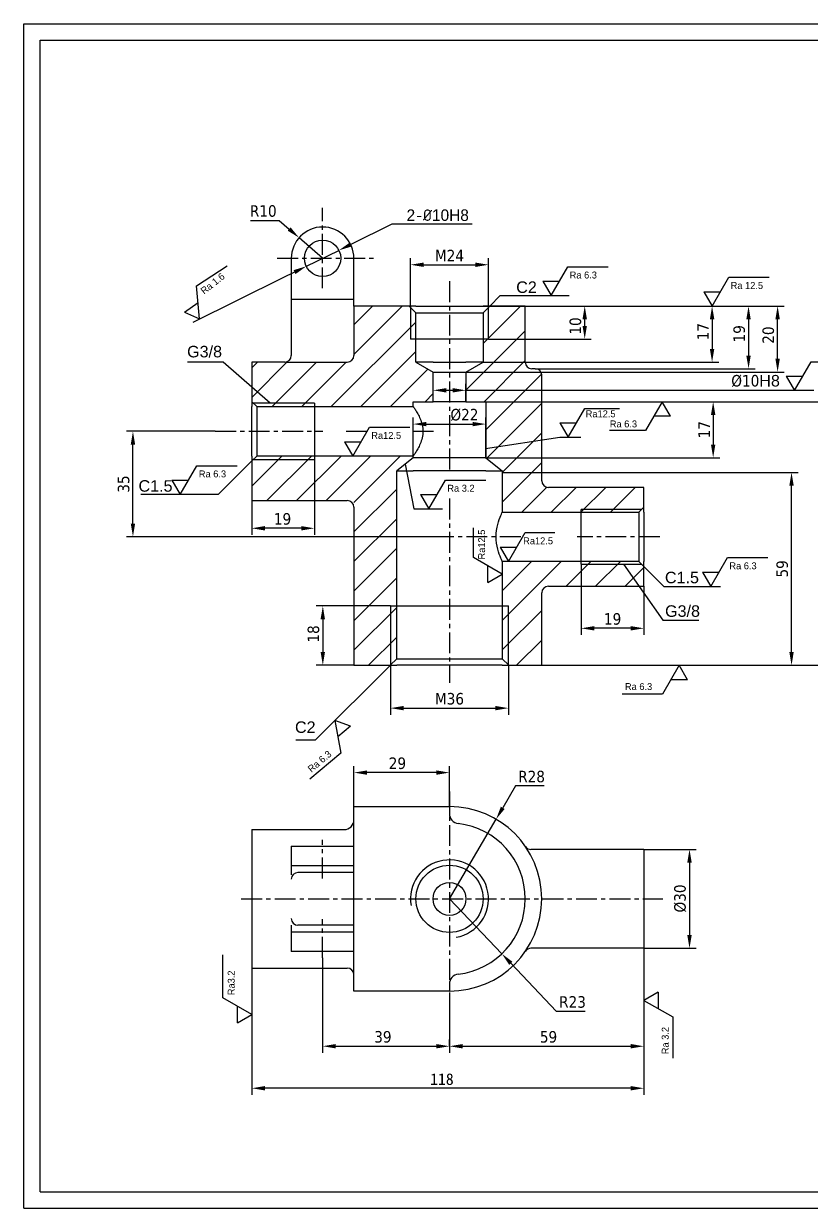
# Model space of a CAD drawing. Extents: x 170 to 648, y 236 to 595.
# Drawn here: x 170.2 to 409.2, y 235.8 to 595.3 of the extents above; entities that cross this region are included whole.
import ezdxf

# ---------------------------------------------------------------- set-up
doc = ezdxf.new("R2010")
doc.units = 0
doc.header["$LTSCALE"] = 2
doc.linetypes.add('CENTERX2', pattern=[101.6, 63.5, -12.7, 12.7, -12.7])
doc.layers.add('Layer1', color=1, linetype='CENTERX2')
for name, color, linetype, lineweight in [('剖面线 (ISO)', 7, 'Continuous', 18), ('可见 (ISO)', 7, 'Continuous', 30), ('可见窄的 (ISO)', 7, 'Continuous', 25), ('粗实线', 7, 'Continuous', 30)]:
    doc.layers.add(name, color=color, linetype=linetype, lineweight=lineweight)
doc.styles.get("Standard").update_dxf_attribs({"font": 'tahoma.ttf'})
doc.dimstyles.get("Standard").update_dxf_attribs({"dimtxt": 0.18, "dimasz": 0.18, "dimexe": 0.18, "dimexo": 0.0625, "dimgap": 0.09, "dimtad": 0, "dimtih": 1, "dimtoh": 1, "dimdec": 4, "dimzin": 0, "dimdsep": 46, "dimtxsty": 'Standard', "dimcen": 0.09, "dimadec": 0, "dimazin": 0, "dimtfac": 1, "dimtdec": 4, "dimtofl": 0, "dimtmove": 0, "dimatfit": 3, "dimfxl": 1, "dimtolj": 1, "dimtzin": 0, "dimarcsym": 0})

# ---------------------------------------------------------------- blocks, each defined once
blk = doc.blocks.new('*D8')
at = {"layer": 'Defpoints', "color": 0, "transparency": 16777216}
for p in [(339.4, 431.23), (358.4, 424.56), (339.4, 411.79)]:
    blk.add_point(p, dxfattribs=at)
at = {"layer": '可见窄的 (ISO)', "color": 0, "lineweight": -2, "transparency": 16777216}
for p, q in [((339.4, 431.23), (339.4, 409.79)), ((358.4, 424.56), (358.4, 409.79)), ((354.4, 411.79), (343.4, 411.79))]:
    blk.add_line(p, q, dxfattribs=at)
at = {"layer": '可见窄的 (ISO)', "color": 0, "transparency": 16777216}
for points in [[(343.4, 412.46), (343.4, 411.12), (339.4, 411.79)], [(354.4, 412.46), (354.4, 411.12), (358.4, 411.79)]]:
    blk.add_solid(points, dxfattribs=at)
at = {"layer": '可见窄的 (ISO)', "color": 0, "transparency": 16777216, "insert": (348.9, 414.61), "char_height": 3.5, "attachment_point": 5}
blk.add_mtext('\\A1;19', dxfattribs=at)
blk = doc.blocks.new('*D9')
at = {"layer": 'Defpoints', "color": 0, "transparency": 16777216}
for p in [(281.51, 418.56), (260.96, 400.56), (270.4, 400.56)]:
    blk.add_point(p, dxfattribs=at)
at = {"layer": '可见窄的 (ISO)', "color": 0, "lineweight": -2, "transparency": 16777216}
for p, q in [((281.51, 418.56), (258.96, 418.56)), ((260.96, 414.56), (260.96, 404.56)), ((270.4, 400.56), (258.96, 400.56))]:
    blk.add_line(p, q, dxfattribs=at)
at = {"layer": '可见窄的 (ISO)', "color": 0, "transparency": 16777216}
for points in [[(260.29, 414.56), (261.62, 414.56), (260.96, 418.56)], [(260.29, 404.56), (261.62, 404.56), (260.96, 400.56)]]:
    blk.add_solid(points, dxfattribs=at)
at = {"layer": '可见窄的 (ISO)', "color": 0, "transparency": 16777216, "insert": (258.13, 410.08), "char_height": 3.5, "attachment_point": 5, "rotation": 90}
blk.add_mtext('\\A1;18', dxfattribs=at)
blk = doc.blocks.new('*D10')
at = {"layer": 'Defpoints', "color": 0, "transparency": 16777216}
for p in [(313.54, 353.86), (299.4, 329.69)]:
    blk.add_point(p, dxfattribs=at)
at = {"layer": '可见窄的 (ISO)', "color": 0, "lineweight": -2, "transparency": 16777216}
for p, q in [((319.45, 363.95), (315.57, 357.31)), ((328.17, 363.95), (319.45, 363.95)), ((299.4, 329.69), (313.54, 353.86))]:
    blk.add_line(p, q, dxfattribs=at)
at = {"layer": '可见窄的 (ISO)', "color": 0, "transparency": 16777216}
blk.add_solid([(314.99, 357.65), (316.14, 356.97), (313.54, 353.86)], dxfattribs=at)
at = {"layer": '可见窄的 (ISO)', "color": 0, "transparency": 16777216, "insert": (324.31, 366.78), "char_height": 3.5, "attachment_point": 5}
blk.add_mtext('\\A1;{\\C1;R28}', dxfattribs=at)
blk = doc.blocks.new('*D11')
at = {"layer": 'Defpoints', "color": 0, "transparency": 16777216}
for p in [(299.4, 329.69), (315.27, 313.04)]:
    blk.add_point(p, dxfattribs=at)
at = {"layer": '可见窄的 (ISO)', "color": 0, "lineweight": -2, "transparency": 16777216}
for p, q in [((299.4, 329.69), (315.27, 313.04)), ((331.92, 295.56), (318.03, 310.14)), ((340.54, 295.56), (331.92, 295.56))]:
    blk.add_line(p, q, dxfattribs=at)
at = {"layer": '可见窄的 (ISO)', "color": 0, "transparency": 16777216}
blk.add_solid([(318.51, 310.6), (317.54, 309.68), (315.27, 313.04)], dxfattribs=at)
at = {"layer": '可见窄的 (ISO)', "color": 0, "transparency": 16777216, "insert": (336.73, 298.38), "char_height": 3.5, "attachment_point": 5}
blk.add_mtext('\\A1;R23', dxfattribs=at)
blk = doc.blocks.new('*D12')
at = {"layer": 'Defpoints', "color": 0, "transparency": 16777216}
for p in [(270.4, 368), (270.4, 357.69), (299.4, 357.69)]:
    blk.add_point(p, dxfattribs=at)
at = {"layer": '可见窄的 (ISO)', "color": 0, "lineweight": -2, "transparency": 16777216}
for p, q in [((270.4, 357.69), (270.4, 370)), ((295.4, 368), (274.4, 368)), ((299.4, 357.69), (299.4, 370))]:
    blk.add_line(p, q, dxfattribs=at)
at = {"layer": '可见窄的 (ISO)', "color": 0, "transparency": 16777216}
for points in [[(274.4, 368.67), (274.4, 367.34), (270.4, 368)], [(295.4, 368.67), (295.4, 367.34), (299.4, 368)]]:
    blk.add_solid(points, dxfattribs=at)
at = {"layer": '可见窄的 (ISO)', "color": 0, "transparency": 16777216, "insert": (283.6, 370.82), "char_height": 3.5, "attachment_point": 5}
blk.add_mtext('\\A1;29', dxfattribs=at)
blk = doc.blocks.new('*D14')
at = {"layer": 'Defpoints', "color": 0, "transparency": 16777216}
for p in [(358.4, 344.69), (358.4, 314.69), (372.23, 314.69)]:
    blk.add_point(p, dxfattribs=at)
at = {"layer": '可见窄的 (ISO)', "color": 0, "lineweight": -2, "transparency": 16777216}
for p, q in [((358.4, 344.69), (374.23, 344.69)), ((372.23, 340.69), (372.23, 318.69)), ((358.4, 314.69), (374.23, 314.69))]:
    blk.add_line(p, q, dxfattribs=at)
at = {"layer": '可见窄的 (ISO)', "color": 0, "transparency": 16777216}
for points in [[(371.57, 340.69), (372.9, 340.69), (372.23, 344.69)], [(371.57, 318.69), (372.9, 318.69), (372.23, 314.69)]]:
    blk.add_solid(points, dxfattribs=at)
at = {"layer": '可见窄的 (ISO)', "color": 0, "transparency": 16777216, "insert": (369.41, 329.81), "char_height": 3.5, "attachment_point": 5, "rotation": 90}
blk.add_mtext('\\A1;%%c30', dxfattribs=at)
blk = doc.blocks.new('*D15')
at = {"layer": 'Defpoints', "color": 0, "transparency": 16777216}
for p in [(358.4, 314.69), (299.4, 294.98), (358.4, 284.97)]:
    blk.add_point(p, dxfattribs=at)
at = {"layer": '可见窄的 (ISO)', "color": 0, "lineweight": -2, "transparency": 16777216}
for p, q in [((358.4, 314.69), (358.4, 282.97)), ((299.4, 294.98), (299.4, 282.97)), ((303.4, 284.97), (354.4, 284.97))]:
    blk.add_line(p, q, dxfattribs=at)
at = {"layer": '可见窄的 (ISO)', "color": 0, "transparency": 16777216}
for points in [[(303.4, 285.64), (303.4, 284.31), (299.4, 284.97)], [(354.4, 285.64), (354.4, 284.31), (358.4, 284.97)]]:
    blk.add_solid(points, dxfattribs=at)
at = {"layer": '可见窄的 (ISO)', "color": 0, "transparency": 16777216, "insert": (329.45, 287.79), "char_height": 3.5, "attachment_point": 5}
blk.add_mtext('\\A1;59', dxfattribs=at)
blk = doc.blocks.new('*D18')
at = {"layer": 'Defpoints', "color": 0, "transparency": 16777216}
for p in [(265.84, 526.48), (255.97, 521.64)]:
    blk.add_point(p, dxfattribs=at)
at = {"layer": '可见窄的 (ISO)', "color": 0, "lineweight": -2, "transparency": 16777216}
for p, q in [((281.93, 534.38), (269.43, 528.24)), ((306.32, 534.38), (281.93, 534.38)), ((255.97, 521.64), (265.84, 526.48)), ((252.37, 519.87), (248.78, 518.11))]:
    blk.add_line(p, q, dxfattribs=at)
at = {"layer": '可见窄的 (ISO)', "color": 0, "transparency": 16777216}
for points in [[(269.14, 528.84), (269.73, 527.65), (265.84, 526.48)], [(252.08, 520.47), (252.67, 519.27), (255.97, 521.64)]]:
    blk.add_solid(points, dxfattribs=at)
at = {"layer": '可见窄的 (ISO)', "color": 0, "transparency": 16777216, "insert": (295.83, 537.13), "char_height": 3.5, "attachment_point": 5}
blk.add_mtext('\\A1;{\\f??|b0|i0|c0|p54;\\C1;2\\fSimSun|b0|i0|c134|p54;-\\Fisocp.shx|c0;%%c\\f??|b0|i0|c0|p54;10H8}', dxfattribs=at)
blk = doc.blocks.new('*D19')
at = {"layer": 'Defpoints', "color": 0, "transparency": 16777216}
for p in [(253.75, 530.31), (260.9, 524.06)]:
    blk.add_point(p, dxfattribs=at)
at = {"layer": '可见窄的 (ISO)', "color": 0, "lineweight": -2, "transparency": 16777216}
for p, q in [((239.03, 535.58), (247.73, 535.58)), ((247.73, 535.58), (250.74, 532.94)), ((260.9, 524.06), (253.75, 530.31))]:
    blk.add_line(p, q, dxfattribs=at)
at = {"layer": '可见窄的 (ISO)', "color": 0, "transparency": 16777216}
blk.add_solid([(251.18, 533.45), (250.3, 532.44), (253.75, 530.31)], dxfattribs=at)
at = {"layer": '可见窄的 (ISO)', "color": 0, "transparency": 16777216, "insert": (242.88, 538.4), "char_height": 3.5, "attachment_point": 5}
blk.add_mtext('\\A1;R10', dxfattribs=at)
blk = doc.blocks.new('*D22')
at = {"layer": 'Defpoints', "color": 0, "transparency": 16777216}
for p in [(258.4, 471.56), (239.4, 450.56), (239.4, 442.14)]:
    blk.add_point(p, dxfattribs=at)
at = {"layer": '可见窄的 (ISO)', "color": 0, "lineweight": -2, "transparency": 16777216}
for p, q in [((258.4, 471.56), (258.4, 440.14)), ((239.4, 450.56), (239.4, 440.14)), ((254.4, 442.14), (243.4, 442.14))]:
    blk.add_line(p, q, dxfattribs=at)
at = {"layer": '可见窄的 (ISO)', "color": 0, "transparency": 16777216}
for points in [[(243.4, 442.81), (243.4, 441.47), (239.4, 442.14)], [(254.4, 442.81), (254.4, 441.47), (258.4, 442.14)]]:
    blk.add_solid(points, dxfattribs=at)
at = {"layer": '可见窄的 (ISO)', "color": 0, "transparency": 16777216, "insert": (248.74, 444.96), "char_height": 3.5, "attachment_point": 5}
blk.add_mtext('\\A1;19', dxfattribs=at)
blk = doc.blocks.new('*D23')
at = {"layer": 'Defpoints', "color": 0, "transparency": 16777216}
for p in [(315.4, 459.09), (403.2, 459.09), (327.4, 400.56)]:
    blk.add_point(p, dxfattribs=at)
at = {"layer": '可见窄的 (ISO)', "color": 0, "lineweight": -2, "transparency": 16777216}
for p, q in [((315.4, 459.09), (405.2, 459.09)), ((403.2, 404.56), (403.2, 455.09)), ((327.4, 400.56), (405.2, 400.56))]:
    blk.add_line(p, q, dxfattribs=at)
at = {"layer": '可见窄的 (ISO)', "color": 0, "transparency": 16777216}
for points in [[(402.53, 455.09), (403.86, 455.09), (403.2, 459.09)], [(402.53, 404.56), (403.86, 404.56), (403.2, 400.56)]]:
    blk.add_solid(points, dxfattribs=at)
at = {"layer": '可见窄的 (ISO)', "color": 0, "transparency": 16777216, "insert": (400.38, 429.82), "char_height": 3.5, "attachment_point": 5, "rotation": 90}
blk.add_mtext('\\A1;59', dxfattribs=at)
blk = doc.blocks.new('*D24')
at = {"layer": 'Defpoints', "color": 0, "transparency": 16777216}
for p in [(310.4, 480.56), (310.4, 463.56), (379.42, 463.56)]:
    blk.add_point(p, dxfattribs=at)
at = {"layer": '可见窄的 (ISO)', "color": 0, "lineweight": -2, "transparency": 16777216}
for p, q in [((310.4, 480.56), (381.42, 480.56)), ((379.42, 476.56), (379.42, 467.56)), ((310.4, 463.56), (381.42, 463.56))]:
    blk.add_line(p, q, dxfattribs=at)
at = {"layer": '可见窄的 (ISO)', "color": 0, "transparency": 16777216}
for points in [[(378.75, 476.56), (380.08, 476.56), (379.42, 480.56)], [(378.75, 467.56), (380.08, 467.56), (379.42, 463.56)]]:
    blk.add_solid(points, dxfattribs=at)
at = {"layer": '可见窄的 (ISO)', "color": 0, "transparency": 16777216, "insert": (376.66, 472.06), "char_height": 3.5, "attachment_point": 5, "rotation": 90}
blk.add_mtext('\\A1;17', dxfattribs=at)
blk = doc.blocks.new('*D25')
at = {"layer": 'Defpoints', "color": 0, "transparency": 16777216}
for p in [(368.43, 480.56), (381.24, 400.56), (416.12, 400.56)]:
    blk.add_point(p, dxfattribs=at)
at = {"layer": '可见窄的 (ISO)', "color": 0, "lineweight": -2, "transparency": 16777216}
for p, q in [((368.43, 480.56), (418.12, 480.56)), ((416.12, 476.56), (416.12, 404.56)), ((381.24, 400.56), (418.12, 400.56))]:
    blk.add_line(p, q, dxfattribs=at)
at = {"layer": '可见窄的 (ISO)', "color": 0, "transparency": 16777216}
for points in [[(415.45, 476.56), (416.78, 476.56), (416.12, 480.56)], [(415.45, 404.56), (416.78, 404.56), (416.12, 400.56)]]:
    blk.add_solid(points, dxfattribs=at)
at = {"layer": '可见窄的 (ISO)', "color": 0, "transparency": 16777216, "insert": (413.29, 437.86), "char_height": 3.5, "attachment_point": 5, "rotation": 90}
blk.add_mtext('\\A1;80', dxfattribs=at)
blk = doc.blocks.new('*D26')
at = {"layer": 'Defpoints', "color": 0, "transparency": 16777216}
for p in [(309.6, 509.56), (309.6, 492.56), (379.09, 492.56)]:
    blk.add_point(p, dxfattribs=at)
at = {"layer": '可见窄的 (ISO)', "color": 0, "lineweight": -2, "transparency": 16777216}
for p, q in [((309.6, 509.56), (381.09, 509.56)), ((379.09, 505.56), (379.09, 496.56)), ((309.6, 492.56), (381.09, 492.56))]:
    blk.add_line(p, q, dxfattribs=at)
at = {"layer": '可见窄的 (ISO)', "color": 0, "transparency": 16777216}
for points in [[(378.42, 505.56), (379.76, 505.56), (379.09, 509.56)], [(378.42, 496.56), (379.76, 496.56), (379.09, 492.56)]]:
    blk.add_solid(points, dxfattribs=at)
at = {"layer": '可见窄的 (ISO)', "color": 0, "transparency": 16777216, "insert": (376.33, 501.81), "char_height": 3.5, "attachment_point": 5, "rotation": 90}
blk.add_mtext('\\A1;17', dxfattribs=at)
blk = doc.blocks.new('*D27')
at = {"layer": 'Defpoints', "color": 0, "transparency": 16777216}
for p in [(311.23, 522.1), (287.58, 509.56), (311.23, 509.56)]:
    blk.add_point(p, dxfattribs=at)
at = {"layer": '可见窄的 (ISO)', "color": 0, "lineweight": -2, "transparency": 16777216}
for p, q in [((287.58, 509.56), (287.58, 524.1)), ((291.58, 522.1), (307.23, 522.1)), ((311.23, 509.56), (311.23, 524.1))]:
    blk.add_line(p, q, dxfattribs=at)
at = {"layer": '可见窄的 (ISO)', "color": 0, "transparency": 16777216}
for points in [[(291.58, 522.77), (291.58, 521.43), (287.58, 522.1)], [(307.23, 522.77), (307.23, 521.43), (311.23, 522.1)]]:
    blk.add_solid(points, dxfattribs=at)
at = {"layer": '可见窄的 (ISO)', "color": 0, "transparency": 16777216, "insert": (299.4, 524.89), "char_height": 3.5, "attachment_point": 5}
blk.add_mtext('\\A1;{\\C1;M24}', dxfattribs=at)
blk = doc.blocks.new('*D28')
at = {"layer": 'Defpoints', "color": 0, "transparency": 16777216}
for p in [(260.9, 311.77), (299.4, 284.97), (299.4, 284.97)]:
    blk.add_point(p, dxfattribs=at)
at = {"layer": '可见窄的 (ISO)', "color": 0, "lineweight": -2, "transparency": 16777216}
for p, q in [((260.9, 311.77), (260.9, 282.97)), ((264.9, 284.97), (295.4, 284.97)), ((299.4, 284.97), (299.4, 286.97))]:
    blk.add_line(p, q, dxfattribs=at)
at = {"layer": '可见窄的 (ISO)', "color": 0, "transparency": 16777216}
for points in [[(264.9, 285.64), (264.9, 284.31), (260.9, 284.97)], [(295.4, 285.64), (295.4, 284.31), (299.4, 284.97)]]:
    blk.add_solid(points, dxfattribs=at)
at = {"layer": '可见窄的 (ISO)', "color": 0, "transparency": 16777216, "insert": (279.19, 287.8), "char_height": 3.5, "attachment_point": 5}
blk.add_mtext('\\A1;39', dxfattribs=at)
blk = doc.blocks.new('*D29')
at = {"layer": 'Defpoints', "color": 0, "transparency": 16777216}
for p in [(281.51, 400.56), (317.3, 400.56), (317.3, 387.56)]:
    blk.add_point(p, dxfattribs=at)
at = {"layer": '可见窄的 (ISO)', "color": 0, "lineweight": -2, "transparency": 16777216}
for p, q in [((281.51, 400.56), (281.51, 385.56)), ((317.3, 400.56), (317.3, 385.56)), ((285.51, 387.56), (313.3, 387.56))]:
    blk.add_line(p, q, dxfattribs=at)
at = {"layer": '可见窄的 (ISO)', "color": 0, "transparency": 16777216}
for points in [[(285.51, 388.23), (285.51, 386.9), (281.51, 387.56)], [(313.3, 388.23), (313.3, 386.9), (317.3, 387.56)]]:
    blk.add_solid(points, dxfattribs=at)
at = {"layer": '可见窄的 (ISO)', "color": 0, "transparency": 16777216, "insert": (299.4, 390.39), "char_height": 3.5, "attachment_point": 5}
blk.add_mtext('\\A1;{\\C1;M36}', dxfattribs=at)
blk = doc.blocks.new('*D30')
at = {"layer": 'Defpoints', "color": 0, "transparency": 16777216}
for p in [(239.4, 308.69), (358.4, 282.97), (239.4, 272.22)]:
    blk.add_point(p, dxfattribs=at)
at = {"layer": '可见窄的 (ISO)', "color": 0, "lineweight": -2, "transparency": 16777216}
for p, q in [((239.4, 308.69), (239.4, 270.22)), ((358.4, 282.97), (358.4, 270.22)), ((354.4, 272.22), (243.4, 272.22))]:
    blk.add_line(p, q, dxfattribs=at)
at = {"layer": '可见窄的 (ISO)', "color": 0, "transparency": 16777216}
for points in [[(243.4, 272.89), (243.4, 271.56), (239.4, 272.22)], [(354.4, 272.89), (354.4, 271.56), (358.4, 272.22)]]:
    blk.add_solid(points, dxfattribs=at)
at = {"layer": '可见窄的 (ISO)', "color": 0, "transparency": 16777216, "insert": (297.1, 274.97), "char_height": 3.5, "attachment_point": 5}
blk.add_mtext('\\A1;{\\fSimSun|b0|i0|c134|p54;\\C1;118}', dxfattribs=at)
blk = doc.blocks.new('*D32')
at = {"layer": 'Defpoints', "color": 0, "transparency": 16777216}
for p in [(381.09, 509.56), (325.4, 490.56), (390.15, 490.56)]:
    blk.add_point(p, dxfattribs=at)
at = {"layer": '可见窄的 (ISO)', "color": 0, "lineweight": -2, "transparency": 16777216}
for p, q in [((381.09, 509.56), (392.15, 509.56)), ((390.15, 505.56), (390.15, 494.56)), ((325.4, 490.56), (392.15, 490.56))]:
    blk.add_line(p, q, dxfattribs=at)
at = {"layer": '可见窄的 (ISO)', "color": 0, "transparency": 16777216}
for points in [[(389.48, 505.56), (390.81, 505.56), (390.15, 509.56)], [(389.48, 494.56), (390.81, 494.56), (390.15, 490.56)]]:
    blk.add_solid(points, dxfattribs=at)
at = {"layer": '可见窄的 (ISO)', "color": 0, "transparency": 16777216, "insert": (387.33, 501.15), "char_height": 3.5, "attachment_point": 5, "rotation": 90}
blk.add_mtext('\\A1;19', dxfattribs=at)
blk = doc.blocks.new('*D33')
at = {"layer": 'Defpoints', "color": 0, "transparency": 16777216}
for p in [(304.4, 484.01), (294.4, 480.56), (304.4, 480.56)]:
    blk.add_point(p, dxfattribs=at)
at = {"layer": '可见窄的 (ISO)', "color": 0, "lineweight": -2, "transparency": 16777216}
for p, q in [((294.4, 480.56), (294.4, 486.01)), ((304.4, 480.56), (304.4, 486.01)), ((298.4, 484.01), (300.4, 484.01)), ((304.4, 484.01), (400.09, 484.01))]:
    blk.add_line(p, q, dxfattribs=at)
at = {"layer": '可见窄的 (ISO)', "color": 0, "transparency": 16777216}
for points in [[(298.4, 484.67), (298.4, 483.34), (294.4, 484.01)], [(300.4, 484.67), (300.4, 483.34), (304.4, 484.01)]]:
    blk.add_solid(points, dxfattribs=at)
at = {"layer": '可见窄的 (ISO)', "color": 0, "transparency": 16777216, "insert": (392.29, 486.83), "char_height": 3.5, "attachment_point": 5}
blk.add_mtext('\\A1;{\\C1;%%c10\\fArial|b0|i0|c0|p32;H8}', dxfattribs=at)
blk = doc.blocks.new('*D34')
at = {"layer": 'Defpoints', "color": 0, "transparency": 16777216}
for p in [(310.4, 473.76), (288.4, 463.56), (310.4, 463.56)]:
    blk.add_point(p, dxfattribs=at)
at = {"layer": '可见窄的 (ISO)', "color": 0, "lineweight": -2, "transparency": 16777216}
for p, q in [((288.4, 463.56), (288.4, 475.76)), ((310.4, 463.56), (310.4, 475.76)), ((292.4, 473.76), (306.4, 473.76))]:
    blk.add_line(p, q, dxfattribs=at)
at = {"layer": '可见窄的 (ISO)', "color": 0, "transparency": 16777216}
for points in [[(292.4, 474.42), (292.4, 473.09), (288.4, 473.76)], [(306.4, 474.42), (306.4, 473.09), (310.4, 473.76)]]:
    blk.add_solid(points, dxfattribs=at)
at = {"layer": '可见窄的 (ISO)', "color": 0, "transparency": 16777216, "insert": (303.93, 476.54), "char_height": 3.5, "attachment_point": 5}
blk.add_mtext('\\A1;%%c22', dxfattribs=at)
blk = doc.blocks.new('*D36')
at = {"layer": 'Defpoints', "color": 0, "transparency": 16777216}
for p in [(203.34, 471.56), (228.3, 471.56), (299.4, 439.56)]:
    blk.add_point(p, dxfattribs=at)
at = {"layer": '可见窄的 (ISO)', "color": 0, "lineweight": -2, "transparency": 16777216}
for p, q in [((228.3, 471.56), (201.34, 471.56)), ((203.34, 443.56), (203.34, 467.56)), ((299.4, 439.56), (201.34, 439.56))]:
    blk.add_line(p, q, dxfattribs=at)
at = {"layer": '可见窄的 (ISO)', "color": 0, "transparency": 16777216}
for points in [[(202.68, 467.56), (204.01, 467.56), (203.34, 471.56)], [(202.68, 443.56), (204.01, 443.56), (203.34, 439.56)]]:
    blk.add_solid(points, dxfattribs=at)
at = {"layer": '可见窄的 (ISO)', "color": 0, "transparency": 16777216, "insert": (200.52, 455.56), "char_height": 3.5, "attachment_point": 5, "rotation": 90}
blk.add_mtext('\\A1;{\\C1;35}', dxfattribs=at)
blk = doc.blocks.new('*D39')
at = {"layer": 'Defpoints', "color": 0, "transparency": 16777216}
for p in [(322.4, 509.56), (340.44, 509.56), (311.23, 499.56)]:
    blk.add_point(p, dxfattribs=at)
at = {"layer": '可见窄的 (ISO)', "color": 0, "lineweight": -2, "transparency": 16777216}
for p, q in [((322.4, 509.56), (342.44, 509.56)), ((340.44, 503.56), (340.44, 505.56)), ((311.23, 499.56), (342.44, 499.56))]:
    blk.add_line(p, q, dxfattribs=at)
at = {"layer": '可见窄的 (ISO)', "color": 0, "transparency": 16777216}
for points in [[(339.77, 505.56), (341.11, 505.56), (340.44, 509.56)], [(339.77, 503.56), (341.11, 503.56), (340.44, 499.56)]]:
    blk.add_solid(points, dxfattribs=at)
at = {"layer": '可见窄的 (ISO)', "color": 0, "transparency": 16777216, "insert": (337.62, 503.52), "char_height": 3.5, "attachment_point": 5, "rotation": 90}
blk.add_mtext('\\A1;10', dxfattribs=at)
blk = doc.blocks.new('*D40')
at = {"layer": 'Defpoints', "color": 0, "transparency": 16777216}
for p in [(322.4, 509.56), (398.97, 509.56), (304.4, 489.56)]:
    blk.add_point(p, dxfattribs=at)
at = {"layer": '可见窄的 (ISO)', "color": 0, "lineweight": -2, "transparency": 16777216}
for p, q in [((322.4, 509.56), (400.97, 509.56)), ((398.97, 493.56), (398.97, 505.56)), ((304.4, 489.56), (400.97, 489.56))]:
    blk.add_line(p, q, dxfattribs=at)
at = {"layer": '可见窄的 (ISO)', "color": 0, "transparency": 16777216}
for points in [[(398.3, 505.56), (399.64, 505.56), (398.97, 509.56)], [(398.3, 493.56), (399.64, 493.56), (398.97, 489.56)]]:
    blk.add_solid(points, dxfattribs=at)
at = {"layer": '可见窄的 (ISO)', "color": 0, "transparency": 16777216, "insert": (396.15, 500.76), "char_height": 3.5, "attachment_point": 5, "rotation": 90}
blk.add_mtext('\\A1;20', dxfattribs=at)

msp = doc.modelspace()

# ---------------------------------------------------------------- linework, layer by layer
at = {"ltscale": 0.4}
msp.add_line((170.19, 235.79), (647.53, 235.79), dxfattribs=at)
at = {"layer": 'Layer1', "ltscale": 0.05}
for p, q in [((260.9, 514.97), (260.9, 539.34)), ((247.12, 524.06), (276.97, 524.06)), ((299.4, 517.11), (299.4, 458.87)), ((228.3, 471.56), (260.96, 471.56)), ((268.08, 471.56), (274.37, 471.56)), ((288.4, 471.56), (294.53, 471.56)), ((299.4, 451.2), (299.4, 395.28)), ((321.04, 439.56), (299.4, 439.56)), ((363.21, 439.56), (338.18, 439.56)), ((299.4, 362.25), (299.4, 294.98)), ((260.9, 335.89), (260.9, 347.63)), ((236.2, 329.69), (364.11, 329.69)), ((260.9, 311.77), (260.9, 323.52))]:
    msp.add_line(p, q, dxfattribs=at)
at = {"layer": '剖面线 (ISO)'}
for p, q in [((270.4, 503.89), (276.07, 509.56)), ((270.4, 494.91), (285.05, 509.56)), ((309.6, 498.19), (320.97, 509.56)), ((263.53, 479.06), (289.2, 504.73)), ((304.4, 484.01), (322.4, 502.01)), ((239.4, 490.85), (241.11, 492.56)), ((239.4, 481.87), (250.09, 492.56)), ((245.57, 479.06), (259.07, 492.56)), ((254.55, 479.06), (268.05, 492.56)), ((272.51, 479.06), (289.2, 495.75)), ((309.93, 480.56), (322.4, 493.03)), ((281.49, 479.06), (292.87, 490.44)), ((310.4, 472.05), (327.4, 489.05)), ((291.97, 480.56), (294.4, 482.99)), ((310.68, 463.34), (327.4, 480.07)), ((315.4, 459.09), (327.4, 471.09)), ((239.4, 454.93), (248.53, 464.06)), ((244.01, 450.56), (257.51, 464.06)), ((252.99, 450.56), (266.49, 464.06)), ((261.97, 450.56), (275.47, 464.06)), ((270.4, 450.01), (284.45, 464.06)), ((315.4, 450.11), (327.4, 462.11)), ((270.4, 441.03), (283.4, 454.03)), ((321.31, 447.03), (328.84, 454.56)), ((330.29, 447.03), (337.82, 454.56)), ((339.27, 447.03), (346.8, 454.56)), ((348.25, 447.03), (355.78, 454.56)), ((270.4, 432.05), (283.4, 445.05)), ((270.4, 423.07), (283.4, 436.07)), ((315.4, 423.17), (324.32, 432.08)), ((315.4, 414.19), (333.3, 432.08)), ((334.76, 424.56), (342.28, 432.08)), ((343.74, 424.56), (351.26, 432.08)), ((352.72, 424.56), (358.4, 430.25)), ((270.4, 414.09), (283.4, 427.09)), ((270.4, 405.11), (283.4, 418.11)), ((315.4, 405.21), (327.4, 417.21)), ((274.84, 400.56), (283.4, 409.13)), ((319.74, 400.56), (327.4, 408.23))]:
    msp.add_line(p, q, dxfattribs=at)
at = {"layer": '可见 (ISO)'}
for p, q in [((251.4, 524.06), (251.4, 511.56)), ((270.4, 511.56), (270.4, 524.06)), ((251.4, 511.56), (251.4, 494.56)), ((270.4, 511.56), (251.4, 511.56)), ((270.4, 509.56), (270.4, 511.56)), ((289.2, 509.56), (270.4, 509.56)), ((270.4, 509.56), (270.4, 494.56)), ((287.2, 509.56), (289.2, 507.56)), ((289.2, 509.56), (309.6, 509.56)), ((289.2, 492.56), (289.2, 507.56)), ((289.2, 507.56), (309.6, 507.56)), ((322.4, 509.56), (309.6, 509.56)), ((309.6, 507.56), (311.6, 509.56)), ((309.6, 507.56), (309.6, 492.56)), ((322.4, 492.56), (322.4, 509.56)), ((311.23, 499.56), (287.58, 499.56)), ((249.4, 492.56), (239.4, 492.56)), ((239.4, 492.56), (239.4, 479.06)), ((250.09, 492.56), (268.4, 492.56)), ((294.4, 492.56), (289.2, 492.56)), ((289.2, 492.56), (294.4, 489.56)), ((294.4, 492.56), (304.4, 492.56)), ((309.6, 492.56), (304.4, 492.56)), ((304.4, 489.56), (309.6, 492.56)), ((294.4, 480.56), (294.4, 489.56)), ((294.4, 489.56), (304.4, 489.56)), ((304.4, 489.56), (304.4, 480.56)), ((325.4, 490.56), (324.4, 490.56)), ((327.4, 456.56), (327.4, 488.56)), ((240.9, 479.06), (239.4, 480.56)), ((239.4, 464.06), (239.4, 479.06)), ((240.9, 479.06), (288.4, 479.06)), ((240.9, 479.06), (240.9, 464.06)), ((258.4, 480.14), (258.4, 462.98)), ((288.4, 479.06), (288.4, 480.56)), ((288.4, 480.56), (294.4, 480.56)), ((304.4, 480.56), (294.4, 480.56)), ((304.4, 480.56), (310.4, 480.56)), ((310.4, 480.56), (310.4, 463.56)), ((239.4, 464.06), (239.4, 450.56)), ((240.9, 464.06), (239.4, 462.56)), ((288.4, 464.06), (240.9, 464.06)), ((288.4, 463.56), (288.4, 464.06)), ((288.4, 463.56), (283.4, 459.56)), ((310.4, 463.56), (288.4, 463.56)), ((310.4, 463.56), (315.4, 459.56)), ((283.4, 402.56), (283.4, 459.56)), ((283.4, 459.56), (288.4, 459.56)), ((310.4, 459.56), (288.4, 459.56)), ((310.4, 459.56), (315.4, 459.56)), ((315.4, 459.56), (315.4, 447.03)), ((358.4, 454.56), (329.4, 454.56)), ((358.4, 447.03), (358.4, 454.56)), ((239.4, 450.56), (268.4, 450.56)), ((270.4, 448.56), (270.4, 400.56)), ((315.4, 447.03), (356.9, 447.03)), ((339.4, 431.23), (339.4, 447.89)), ((356.9, 447.03), (358.4, 448.53)), ((356.9, 447.03), (356.9, 432.08)), ((358.4, 447.03), (358.4, 432.08)), ((356.9, 432.08), (315.4, 432.08)), ((315.4, 432.08), (315.4, 402.56)), ((356.9, 432.08), (358.4, 430.58)), ((358.4, 424.56), (358.4, 432.08)), ((329.4, 424.56), (358.4, 424.56)), ((327.4, 400.56), (327.4, 422.56)), ((281.51, 418.56), (317.3, 418.56)), ((270.4, 400.56), (283.4, 400.56)), ((283.4, 402.56), (281.4, 400.56)), ((283.4, 402.56), (315.4, 402.56)), ((315.4, 400.56), (283.4, 400.56)), ((315.4, 402.56), (317.4, 400.56)), ((315.4, 400.56), (327.4, 400.56)), ((270.4, 357.69), (299.4, 357.69)), ((270.4, 345.69), (270.4, 357.69)), ((299.4, 357.69), (299.4, 355.19)), ((239.4, 350.69), (239.4, 308.69)), ((239.4, 350.69), (267.4, 350.69)), ((251.4, 345.69), (270.4, 345.69)), ((251.4, 345.69), (251.4, 339.69)), ((270.4, 339.69), (270.4, 345.69)), ((358.4, 344.69), (324.12, 344.69)), ((358.4, 344.69), (358.4, 314.69)), ((270.4, 339.69), (251.4, 339.69)), ((270.4, 337.69), (270.4, 339.69)), ((270.4, 337.69), (253.4, 337.69)), ((270.4, 321.69), (270.4, 337.69)), ((270.4, 321.69), (253.4, 321.69)), ((270.4, 319.69), (270.4, 321.69)), ((251.4, 319.69), (270.4, 319.69)), ((251.4, 319.69), (251.4, 313.69)), ((270.4, 306.69), (270.4, 319.69)), ((270.4, 313.69), (251.4, 313.69)), ((358.4, 314.69), (324.12, 314.69)), ((239.4, 308.69), (268.4, 308.69)), ((270.4, 301.69), (270.4, 306.69)), ((299.4, 304.19), (299.4, 301.69)), ((299.4, 301.69), (270.4, 301.69))]:
    msp.add_line(p, q, dxfattribs=at)
at = {"layer": '可见 (ISO)', "flags": 128}
for points in [[(288.4, 479.06), (288.41, 479.04), (288.45, 478.99), (288.51, 478.91), (288.58, 478.79), (288.68, 478.64), (288.8, 478.46), (288.94, 478.25), (289.09, 478.01), (289.25, 477.75), (289.42, 477.46), (289.6, 477.16), (289.78, 476.84), (289.96, 476.5), (290.15, 476.13), (290.33, 475.75), (290.51, 475.34), (290.69, 474.91), (290.85, 474.46), (290.99, 474), (291.12, 473.52), (291.22, 473.04), (291.29, 472.55), (291.34, 472.05), (291.36, 471.56)], [(291.36, 471.56), (291.34, 471.07), (291.29, 470.57), (291.22, 470.08), (291.12, 469.6), (290.99, 469.12), (290.85, 468.66), (290.69, 468.21), (290.51, 467.78), (290.33, 467.37), (290.15, 466.98), (289.96, 466.62), (289.78, 466.28), (289.6, 465.96), (289.42, 465.66), (289.25, 465.37), (289.09, 465.11), (288.94, 464.87), (288.8, 464.66), (288.68, 464.48), (288.58, 464.33), (288.51, 464.21), (288.45, 464.13), (288.41, 464.08), (288.4, 464.06)], [(315.4, 432.08), (315.37, 432.15), (315.28, 432.34), (315.14, 432.66), (314.95, 433.11), (314.73, 433.65), (314.5, 434.28), (314.27, 434.99), (314.04, 435.8), (313.84, 436.68), (313.68, 437.62), (313.58, 438.59), (313.55, 439.56), (313.58, 440.53), (313.68, 441.5), (313.84, 442.44), (314.04, 443.32), (314.27, 444.13), (314.5, 444.84), (314.73, 445.47), (314.95, 446.01), (315.14, 446.46), (315.28, 446.78), (315.37, 446.97), (315.4, 447.03)]]:
    msp.add_lwpolyline(points, dxfattribs=at)
at = {"layer": '可见 (ISO)'}
for centre, radius in [((260.9, 524.06), 5.5), ((299.4, 329.69), 10.2), ((299.4, 329.69), 5)]:
    msp.add_circle(centre, radius, dxfattribs=at)
for centre, radius, start, end in [((260.9, 524.06), 9.5, 0, 180), ((249.4, 494.56), 2, 270, 0), ((268.4, 494.56), 2, 270, 0), ((324.4, 492.56), 2, 180, 270), ((325.4, 488.56), 2, 0, 90), ((329.4, 456.56), 2, 180, 270), ((268.4, 448.56), 2, 0, 90), ((329.4, 422.56), 2, 90, 180), ((299.4, 329.69), 28, 270, 90), ((267.4, 353.69), 3, 270, 0), ((302.4, 355.52), 3, 180, 263.3742), ((299.4, 329.69), 23, 276.6258, 83.3742), ((324.12, 346.69), 2, 214.5181, 270), ((253.4, 335.69), 2, 90, 180), ((253.4, 323.69), 2, 180, 270), ((324.12, 312.69), 2, 90, 145.4819), ((268.4, 306.69), 2, 0, 90), ((302.4, 303.87), 3, 96.6258, 180)]:
    msp.add_arc(centre, radius, start, end, dxfattribs=at)
at = {"layer": '可见窄的 (ISO)'}
for p, q in [((170.19, 235.79), (170.19, 595.25)), ((170.19, 595.25), (647.53, 595.25)), ((222.6, 515.7), (231.92, 521.77)), ((330.24, 512.74), (335.28, 521.47)), ((335.28, 521.47), (347.52, 521.47)), ((248.78, 518.11), (221.47, 504.63)), ((379.09, 509.56), (384.13, 518.29)), ((384.13, 518.29), (396.37, 518.29)), ((223.58, 505.67), (222.6, 515.7)), ((327.72, 517.1), (332.76, 517.1)), ((327.72, 517.1), (330.24, 512.74)), ((218.99, 507.75), (223.09, 510.69)), ((311.6, 509.56), (314.78, 512.74)), ((314.78, 512.74), (335.75, 512.74)), ((376.57, 513.92), (381.61, 513.92)), ((376.57, 513.92), (379.09, 509.56)), ((218.99, 507.75), (223.58, 505.67)), ((287.58, 509.56), (287.58, 499.56)), ((287.58, 509.56), (287.58, 499.56)), ((311.23, 499.56), (311.23, 509.56)), ((230.73, 492.56), (219.85, 492.56)), ((244.98, 480.14), (230.73, 492.56)), ((404.07, 483.92), (409.11, 492.65)), ((409.11, 492.65), (418.91, 492.65)), ((401.55, 488.28), (406.59, 488.28)), ((401.55, 488.28), (404.07, 483.92)), ((396.98, 484.01), (410, 484.01)), ((258.4, 480.14), (239.82, 480.14)), ((335.43, 469.74), (340.47, 478.47)), ((340.47, 478.47), (350.96, 478.47)), ((363.96, 480.56), (358.92, 471.83)), ((366.48, 476.19), (363.96, 480.56)), ((366.48, 476.19), (361.44, 476.19)), ((270.04, 464.06), (275.08, 472.79)), ((275.08, 472.79), (287.32, 472.79)), ((332.91, 474.11), (335.43, 469.74)), ((332.91, 474.11), (337.95, 474.11)), ((358.92, 471.83), (347.98, 471.83)), ((267.52, 468.42), (270.04, 464.06)), ((267.52, 468.42), (272.56, 468.42)), ((310.32, 466.33), (332.9, 469.74)), ((332.9, 469.74), (339.25, 469.74)), ((217.7, 452.38), (222.74, 461.11)), ((222.74, 461.11), (234.99, 461.11)), ((239.4, 462.56), (229.23, 452.38)), ((239.82, 462.98), (258.4, 462.98)), ((285.9, 461.56), (288.61, 448.04)), ((215.18, 456.75), (217.7, 452.38)), ((215.18, 456.75), (220.22, 456.75)), ((293.11, 448.04), (298.15, 456.77)), ((298.15, 456.77), (310.4, 456.77)), ((229.23, 452.38), (205.78, 452.38)), ((290.59, 452.41), (295.63, 452.41)), ((290.59, 452.41), (293.11, 448.04)), ((288.61, 448.04), (297.25, 448.04)), ((357.76, 447.89), (339.4, 447.89)), ((306.67, 433.24), (306.67, 442.3)), ((317.28, 432.08), (322.32, 440.81)), ((322.32, 440.81), (331.37, 440.81)), ((314.76, 436.45), (319.8, 436.45)), ((314.76, 436.45), (317.28, 432.08)), ((315.4, 428.2), (306.67, 433.24)), ((378.71, 424.5), (383.75, 433.23)), ((383.75, 433.23), (395.99, 433.23)), ((311.04, 425.68), (311.04, 430.72)), ((311.04, 425.68), (315.4, 428.2)), ((339.4, 431.23), (357.76, 431.23)), ((352.19, 431.23), (364.14, 414.25)), ((358.4, 430.58), (364.49, 424.5)), ((376.19, 428.86), (381.23, 428.86)), ((376.19, 428.86), (378.71, 424.5)), ((364.49, 424.5), (381.65, 424.5)), ((281.51, 418.56), (281.51, 400.56)), ((317.3, 400.56), (317.3, 418.56)), ((364.14, 414.25), (375.02, 414.25)), ((281.51, 400.56), (258.61, 377.81)), ((369.1, 400.56), (364.06, 391.83)), ((371.62, 396.19), (369.1, 400.56)), ((371.62, 396.19), (366.58, 396.19)), ((364.06, 391.83), (351.79, 391.83)), ((269.38, 382.09), (264.64, 383.8)), ((264.64, 383.8), (266.42, 373.87)), ((269.38, 382.09), (265.53, 378.84)), ((258.61, 377.81), (252.74, 377.81)), ((266.42, 373.87), (257.06, 365.98)), ((251.4, 339.69), (251.4, 337.01)), ((251.4, 321.69), (251.4, 319.69)), ((230.67, 299.63), (230.67, 312.75)), ((239.4, 294.59), (230.67, 299.63)), ((362.77, 301.41), (358.4, 298.89)), ((358.4, 298.89), (367.13, 293.85)), ((362.77, 301.41), (362.77, 296.37)), ((235.04, 292.07), (235.04, 297.11)), ((235.04, 292.07), (239.4, 294.59)), ((367.13, 293.85), (367.13, 281.35))]:
    msp.add_line(p, q, dxfattribs=at)
msp.add_arc((299.4, 329.69), 11.82, 280, 190, dxfattribs=at)
at = {"layer": '粗实线', "ltscale": 0.4}
for p, q in [((175.19, 240.79), (175.19, 590.25)), ((175.19, 590.25), (642.53, 590.25)), ((175.19, 240.79), (642.53, 240.79))]:
    msp.add_line(p, q, dxfattribs=at)

# ---------------------------------------------------------------- texts
at = {"layer": '可见窄的 (ISO)', "char_height": 2.1, "attachment_point": 1}
for s, insert, width, rotation in [('{\\f??|b0|i0|c0|p54;Ra 1.6}', (223.63, 514.67), 16.0551, 38.448), ('{\\f??|b0|i0|c0|p54;Ra12.5}', (308.1, 432.68), 10.9606, 90), ('{\\f??|b0|i0|c0|p54;Ra 6.3}', (256.14, 369.54), 16.0551, 40.1559), ('{\\f??|b0|i0|c0|p54;Ra3.2}', (232.11, 300.46), 16.0551, 90), ('{\\f??|b0|i0|c0|p54;Ra 3.2}', (363.81, 282.54), 16.0551, 90)]:
    msp.add_mtext(s, dxfattribs=dict(at, insert=insert, width=width, rotation=rotation))
at = {"layer": '可见窄的 (ISO)', "attachment_point": 1}
for s, insert, char_height, width in [('{\\f??|b0|i0|c0|p54;Ra 6.3}', (335.87, 520.04), 2.1, 16.0551), ('{\\fArial|b0|i0|c0|p32;C2}', (319.65, 517.05), 3.5, 10.6942), ('{\\f??|b0|i0|c0|p54;Ra 12.5}', (384.72, 516.86), 2.1, 16.0551), ('{\\fArial|b0|i0|c0|p32;\\C1;G3/8}', (219.78, 497.5), 3.5, 15.4625), ('{\\f??|b0|i0|c0|p54;Ra12.5}', (340.74, 477.92), 2.1, 16.0551), ('{\\f??|b0|i0|c0|p54;Ra 6.3}', (348.05, 474.85), 2.1, 16.0551), ('{\\f??|b0|i0|c0|p54;Ra12.5}', (275.67, 471.36), 2.1, 16.0551), ('{\\fArial|b0|i0|c0|p32;C1.5}', (205.03, 456.74), 3.5, 4.8272), ('{\\f??|b0|i0|c0|p54;Ra 6.3}', (223.34, 459.68), 2.1, 16.0551), ('{\\f??|b0|i0|c0|p54;Ra 3.2}', (298.75, 455.34), 2.1, 16.0551), ('{\\f??|b0|i0|c0|p54;Ra12.5}', (321.76, 439.38), 2.1, 16.0551), ('{\\f??|b0|i0|c0|p54;Ra 6.3}', (384.34, 431.8), 2.1, 16.0551), ('{\\fArial|b0|i0|c0|p32;C1.5}', (364.78, 428.96), 3.5, 4.8272), ('{\\fArial|b0|i0|c0|p32;\\C1;G3/8\\fTahoma|b0|i0|c134|p0;}', (364.82, 418.77), 3.5, 8.2969), ('{\\f??|b0|i0|c0|p54;Ra 6.3}', (352.64, 395.15), 2.1, 16.0551), ('{\\fArial|b0|i0|c0|p32;C2}', (252.52, 383.55), 3.5, 10.6942)]:
    msp.add_mtext(s, dxfattribs=dict(at, insert=insert, char_height=char_height, width=width))

# ---------------------------------------------------------------- dimensions: what is measured, and where the dimension line sits
at = {"layer": '可见窄的 (ISO)'}
dim = msp.add_radius_dim(center=(260.9031, 524.059), mpoint=(253.7503, 530.3111), dimstyle='Standard', override={"dimtxt": 3.5, "dimasz": 4, "dimexe": 2, "dimexo": 0, "dimgap": 1, "dimtad": 1, "dimtih": 0, "dimdec": 0, "dimtdec": 0, "dimtofl": 1}, dxfattribs=at)
dim.commit()
dim.dimension.update_dxf_attribs({"geometry": '*D19', "text_midpoint": (242.8803, 535.576)})
dim = msp.add_diameter_dim_2p(p1=(255.97, 521.64), p2=(265.84, 526.48), text='{\\f??|b0|i0|c0|p54;\\C1;2\\fSimSun|b0|i0|c134|p54;-\\Fisocp.shx|c0;%%c\\f??|b0|i0|c0|p54;10H8}', dimstyle='Standard', override={"dimtxt": 3.5, "dimasz": 4, "dimexe": 2, "dimexo": 0, "dimgap": 1, "dimtad": 1, "dimtih": 0, "dimdec": 0, "dimtdec": 0, "dimtofl": 1}, dxfattribs=at)
dim.commit()
dim.dimension.update_dxf_attribs({"geometry": '*D18', "text_midpoint": (295.83, 534.38), "dimtype": 163})
for base, p1, p2, text, picture, middle in [((311.23, 522.1), (287.58, 509.56), (311.23, 509.56), '{\\C1;M24}', '*D27', (299.4, 522.1)), ((304.4, 484.01), (294.4, 480.56), (304.4, 480.56), '{\\C1;%%c10\\fArial|b0|i0|c0|p32;H8}', '*D33', (392.29, 484.01)), ((310.4, 473.76), (288.4, 463.56), (310.4, 463.56), '%%c22', '*D34', (303.93, 473.76)), ((317.3, 387.56), (281.51, 400.56), (317.3, 400.56), '{\\C1;M36}', '*D29', (299.4, 387.56)), ((239.4, 272.22), (358.4, 282.97), (239.4, 308.69), '{\\fSimSun|b0|i0|c134|p54;\\C1;118}', '*D30', (297.1, 272.22))]:
    dim = msp.add_linear_dim(base=base, p1=p1, p2=p2, text=text, dimstyle='Standard', override={"dimtxt": 3.5, "dimasz": 4, "dimexe": 2, "dimexo": 0, "dimgap": 1, "dimtad": 1, "dimtih": 0, "dimdec": 0, "dimtdec": 0, "dimtofl": 1}, dxfattribs=at)
    dim.commit()
    dim.dimension.update_dxf_attribs({"geometry": picture, "text_midpoint": middle, "dimtype": 160})
for base, p1, p2, picture, middle in [((398.97, 509.56), (304.4, 489.56), (322.4, 509.56), '*D40', (398.97, 500.76)), ((379.09, 492.56), (309.6, 509.56), (309.6, 492.56), '*D26', (379.09, 501.81)), ((340.44, 509.56), (311.23, 499.56), (322.4, 509.56), '*D39', (340.44, 503.52)), ((390.15, 490.56), (381.09, 509.56), (325.4, 490.56), '*D32', (390.15, 501.15)), ((379.42, 463.56), (310.4, 480.56), (310.4, 463.56), '*D24', (379.42, 472.06)), ((416.12, 400.56), (368.43, 480.56), (381.24, 400.56), '*D25', (416.12, 437.86)), ((403.2, 459.09), (327.4, 400.56), (315.4, 459.09), '*D23', (403.2, 429.82)), ((260.96, 400.56), (281.51, 418.56), (270.4, 400.56), '*D9', (260.96, 410.08))]:
    dim = msp.add_linear_dim(base=base, p1=p1, p2=p2, angle=90, dimstyle='Standard', override={"dimtxt": 3.5, "dimasz": 4, "dimexe": 2, "dimexo": 0, "dimgap": 1, "dimtad": 1, "dimtih": 0, "dimdec": 0, "dimtdec": 0, "dimtofl": 1}, dxfattribs=at)
    dim.commit()
    dim.dimension.update_dxf_attribs({"geometry": picture, "text_midpoint": middle, "dimtype": 160})
for base, p1, p2, text, picture, middle in [((203.34, 471.56), (299.4, 439.56), (228.3, 471.56), '{\\C1;35}', '*D36', (203.34, 455.56)), ((372.23, 314.69), (358.4, 344.69), (358.4, 314.69), '%%c30', '*D14', (372.23, 329.81))]:
    dim = msp.add_linear_dim(base=base, p1=p1, p2=p2, angle=90, text=text, dimstyle='Standard', override={"dimtxt": 3.5, "dimasz": 4, "dimexe": 2, "dimexo": 0, "dimgap": 1, "dimtad": 1, "dimtih": 0, "dimdec": 0, "dimtdec": 0, "dimtofl": 1}, dxfattribs=at)
    dim.commit()
    dim.dimension.update_dxf_attribs({"geometry": picture, "text_midpoint": middle, "dimtype": 160})
for base, p1, p2, picture, middle in [((239.4, 442.14), (258.4, 471.56), (239.4, 450.56), '*D22', (248.74, 442.14)), ((339.4, 411.79), (358.4, 424.56), (339.4, 431.23), '*D8', (348.9, 411.79)), ((270.4, 368), (299.4, 357.69), (270.4, 357.69), '*D12', (283.6, 368)), ((358.4, 284.97), (299.4, 294.98), (358.4, 314.69), '*D15', (329.45, 284.97)), ((299.40308166, 284.9732835), (260.90308166, 311.77347092), (299.40308166, 284.9732835), '*D28', (279.18510404, 284.9732835))]:
    dim = msp.add_linear_dim(base=base, p1=p1, p2=p2, dimstyle='Standard', override={"dimtxt": 3.5, "dimasz": 4, "dimexe": 2, "dimexo": 0, "dimgap": 1, "dimtad": 1, "dimtih": 0, "dimdec": 0, "dimtdec": 0, "dimtofl": 1}, dxfattribs=at)
    dim.commit()
    dim.dimension.update_dxf_attribs({"geometry": picture, "text_midpoint": middle, "dimtype": 160})
dim = msp.add_radius_dim(center=(299.4, 329.69), mpoint=(313.54, 353.86), text='{\\C1;<>}', dimstyle='Standard', override={"dimtxt": 3.5, "dimasz": 4, "dimexe": 2, "dimexo": 0, "dimgap": 1, "dimtad": 1, "dimtih": 0, "dimdec": 0, "dimtdec": 0, "dimtofl": 1}, dxfattribs=at)
dim.commit()
dim.dimension.update_dxf_attribs({"geometry": '*D10', "text_midpoint": (324.31, 363.95), "dimtype": 164})
dim = msp.add_radius_dim(center=(299.4, 329.69), mpoint=(315.27, 313.04), dimstyle='Standard', override={"dimtxt": 3.5, "dimasz": 4, "dimexe": 2, "dimexo": 0, "dimgap": 1, "dimtad": 1, "dimtih": 0, "dimdec": 0, "dimtdec": 0, "dimtofl": 1}, dxfattribs=at)
dim.commit()
dim.dimension.update_dxf_attribs({"geometry": '*D11', "text_midpoint": (336.73, 295.56), "dimtype": 164})

doc.saveas('drawing.dxf')
